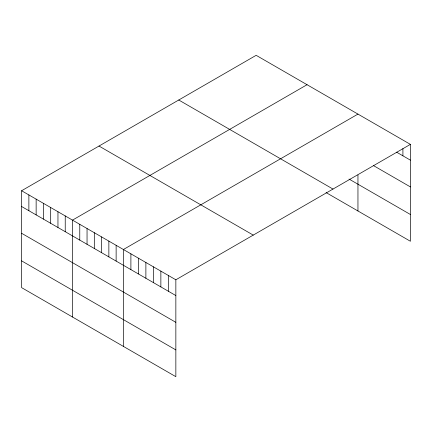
<?xml version="1.0" encoding="UTF-8"?>
<svg xmlns="http://www.w3.org/2000/svg" width="432" height="432" viewBox="0 0 432 432"><rect width="100%" height="100%" fill="white"/><g stroke="black" fill="none" stroke-linecap="round" stroke-linejoin="round"><path stroke-width="0.65" d="M21.6 190.739L175.851 279.79L175.851 376.682L21.6 287.626L21.6 190.739L256.149 55.318L410.4 144.374L410.4 241.261L326.074 192.575M307.055 84.71L72.5 220.126L72.5 317.012M357.955 114.097L123.406 249.512L123.406 346.399M175.851 279.79L410.4 144.374M396.571 152.161L410.4 160.148M373.518 165.618L410.4 186.916M349.007 179.048L410.4 214.493M178.751 100.008L332.996 189.065M99.004 146.048L253.249 235.105M21.6 206.507L175.851 295.564M21.6 233.275L175.851 322.331M21.6 260.858L175.851 349.909M402.91 148.592L402.91 155.822M357.955 175.025L357.955 210.983M168.356 275.465L168.356 291.238M160.866 271.139L160.866 286.913M153.371 266.814L153.371 282.587M145.881 262.489L145.881 278.262M138.391 258.163L138.391 273.937M130.896 253.838L130.896 269.611M116.132 245.317L116.132 261.085M108.859 241.115L108.859 256.889M101.59 236.92L101.59 252.688M94.316 232.718L94.316 248.492M87.048 228.523L87.048 244.291M79.774 224.321L79.774 240.095M65.232 215.924L65.232 231.698M57.958 211.729L57.958 227.502M50.684 207.527L50.684 223.301M43.416 203.332L43.416 219.105M36.142 199.13L36.142 214.904M28.874 194.935L28.874 210.708"/></g></svg>
